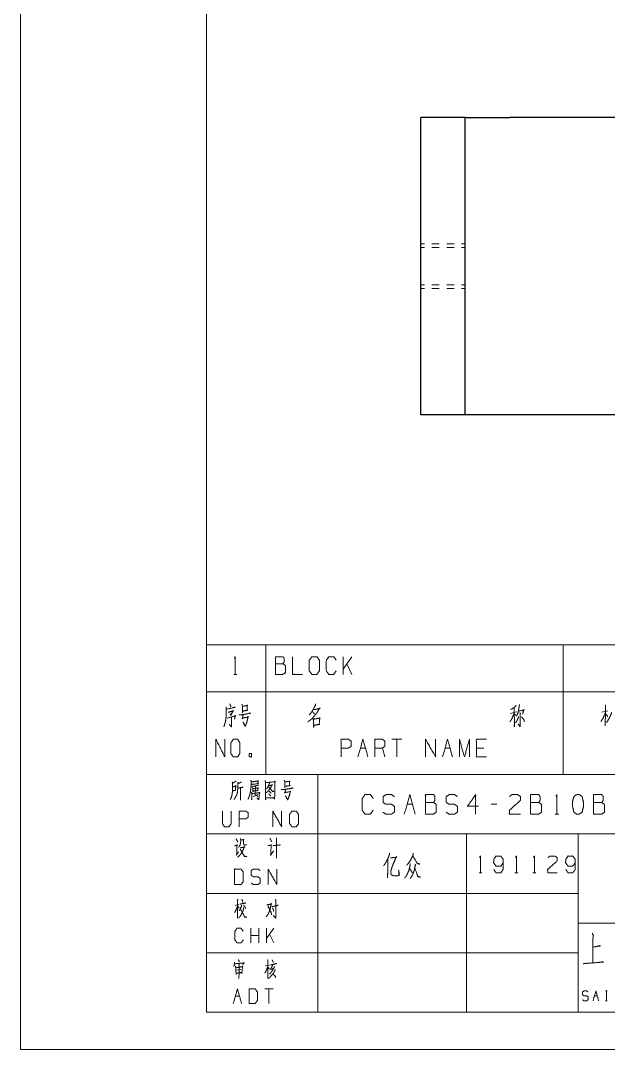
# Model space of a CAD drawing. Header units: millimetres. Extents: x 0 to 210, y 0 to 600.
# Drawn here: x 0 to 79.1, y 0 to 138.5 of the extents above; entities that cross this region are included whole.
import ezdxf

# ---------------------------------------------------------------- set-up
doc = ezdxf.new("R2010")
doc.units = ezdxf.units.MM
doc.layers.add('1', color=7, linetype='Continuous', true_color=0xffffff)

msp = doc.modelspace()

# ---------------------------------------------------------------- linework, layer by layer
at = {"layer": '1', "color": 132, "linetype": 'Continuous', "lineweight": 18}
for p, q in [((0, 297), (0, 0)), ((25, 292), (25, 5)), ((25, 37), (25, 5)), ((25, 37), (205, 37)), ((40, 37), (40, 5)), ((25, 29), (205, 29)), ((60, 29), (60, 5)), ((75, 29), (75, 5)), ((25, 21), (75, 21)), ((75, 17), (184, 17)), ((25, 13), (75, 13)), ((25, 5), (205, 5)), ((25, 5), (205, 5)), ((0, 0), (210, 0))]:
    msp.add_line(p, q, dxfattribs=at)
at = {"layer": '1', "color": 252, "linetype": 'Continuous', "lineweight": 25}
for p, q in [((59.83, 125.43), (53.83, 125.43)), ((53.83, 85.43), (53.83, 125.43)), ((59.83, 85.43), (59.83, 125.43)), ((109.83, 125.43), (65.83, 125.43)), ((59.83, 85.43), (53.83, 85.43)), ((109.83, 85.43), (65.83, 85.43))]:
    msp.add_line(p, q, dxfattribs=at)
at = {"layer": '1', "color": 43, "linetype": 'Continuous', "lineweight": 18}
for p, q in [((54.33, 108.43), (53.83, 108.43)), ((56.33, 108.43), (55.33, 108.43)), ((58.33, 108.43), (57.33, 108.43)), ((59.83, 108.43), (59.33, 108.43)), ((54.33, 107.93), (53.83, 107.93)), ((56.33, 107.93), (55.33, 107.93)), ((58.33, 107.93), (57.33, 107.93)), ((59.83, 107.93), (59.33, 107.93)), ((53.83, 102.93), (54.33, 102.93)), ((55.33, 102.93), (56.33, 102.93)), ((57.33, 102.93), (58.33, 102.93)), ((59.33, 102.93), (59.83, 102.93)), ((54.33, 102.43), (53.83, 102.43)), ((56.33, 102.43), (55.33, 102.43)), ((58.33, 102.43), (57.33, 102.43)), ((59.83, 102.43), (59.33, 102.43))]:
    msp.add_line(p, q, dxfattribs=at)
at = {"layer": '1', "color": 95, "linetype": 'Continuous', "lineweight": 18}
for p, q in [((25, 54.46), (33, 54.46)), ((25, 54.46), (25, 48.11)), ((33, 54.46), (33, 48.11)), ((33, 54.46), (73, 54.46)), ((73, 54.46), (73, 48.11)), ((73, 54.46), (103, 54.46)), ((44.57, 52.85), (43.41, 51.2)), ((43.41, 50.48), (43.41, 52.85)), ((44.57, 50.48), (43.9, 51.9)), ((28.67, 50.48), (29.09, 50.48)), ((25, 48.11), (33, 48.11)), ((25, 48.11), (25, 37)), ((33, 48.11), (33, 37)), ((33, 48.11), (73, 48.11)), ((73, 48.11), (73, 37)), ((73, 48.11), (103, 48.11)), ((65.91, 45.23), (66.73, 45.45)), ((78.21, 45.4), (79.01, 45.55)), ((51.28, 41.74), (49.94, 41.74)), ((50.61, 41.74), (50.61, 39.36)), ((45.72, 40.56), (46.39, 40.56)), ((49, 39.36), (48.67, 40.56)), ((57.1, 40.56), (57.77, 40.56)), ((62.33, 40.56), (61.32, 40.56)), ((25, 37), (33, 37)), ((33, 37), (73, 37)), ((73, 37), (103, 37)), ((31.58, 35.44), (31.57, 34.13)), ((31.29, 34.04), (31.83, 34.2)), ((51.99, 32.99), (52.73, 32.99)), ((64.05, 32.99), (63.31, 32.99)), ((71.93, 31.67), (72.4, 31.67)), ((61.67, 23.78), (62.07, 23.78)), ((66.51, 23.78), (66.91, 23.78)), ((68.93, 23.78), (69.33, 23.78)), ((29.41, 19.54), (28.85, 19.39)), ((29.22, 19.29), (29.42, 19.02)), ((30.96, 14.33), (30.96, 16.3)), ((32.07, 15.33), (30.96, 15.33)), ((32.07, 14.33), (32.07, 16.3)), ((34.05, 16.3), (33.08, 14.93)), ((33.08, 14.33), (33.08, 16.3)), ((34.05, 14.33), (33.49, 15.51)), ((33.49, 11.35), (32.92, 11.23)), ((29.11, 10.67), (29.64, 10.75)), ((33.28, 11.06), (33.47, 10.81)), ((28.89, 7.18), (29.45, 7.18)), ((33.97, 8.15), (32.86, 8.15)), ((33.41, 8.15), (33.41, 6.19)), ((77.2, 7.22), (77.57, 7.22)), ((78.7, 7.87), (78.89, 7.87)), ((78.8, 7.87), (78.8, 6.56)), ((78.7, 6.56), (78.89, 6.56))]:
    msp.add_line(p, q, dxfattribs=at)
at = {"layer": '1', "color": 252, "linetype": 'Continuous', "lineweight": 25}
for points, knots in [([(59.83, 125.43), (59.95, 125.43), (60.84, 125.43), (61.59, 125.43), (63.53, 125.43), (65.83, 125.43)], [0, 0, 0.019214, 0.168531, 0.292893, 0.617316, 1, 1]), ([(65.83, 85.43), (64.66, 85.43), (62.5, 85.43), (60.84, 85.43), (60.29, 85.43), (59.83, 85.43)], [0, 0, 0.195091, 0.555571, 0.831469, 0.92388, 1, 1])]:
    msp.add_open_spline(points, degree=1, knots=knots, dxfattribs=at)
at = {"layer": '1', "color": 95, "linetype": 'Continuous', "lineweight": 18}
for points, knots in [([(28.74, 52.65), (28.88, 52.85), (28.88, 50.48)], [0, 0, 0.093489, 1, 1]), ([(34.3, 51.9), (34.3, 52.85), (35.31, 52.85), (35.47, 52.63), (35.47, 52.15), (35.31, 51.9), (34.3, 51.9), (34.3, 50.48), (35.29, 50.48), (35.62, 50.7), (35.62, 51.68), (35.31, 51.9)], [0, 0, 0.115917, 0.238847, 0.272469, 0.330427, 0.366584, 0.489514, 0.663389, 0.784162, 0.833486, 0.952453, 1, 1]), ([(36.58, 52.85), (36.58, 50.48), (37.92, 50.48)], [0, 0, 0.638732, 1, 1]), ([(39.19, 50.48), (39.86, 50.48), (40.2, 50.95), (40.2, 52.38), (39.86, 52.85), (39.19, 52.85), (38.83, 52.38), (38.83, 50.95), (39.19, 50.48)], [0, 0, 0.102684, 0.19162, 0.409477, 0.498413, 0.601097, 0.69162, 0.909477, 1, 1]), ([(42.45, 50.95), (42.12, 50.48), (41.46, 50.48), (41.13, 50.95), (41.13, 52.38), (41.46, 52.85), (42.14, 52.85), (42.47, 52.38)], [0, 0, 0.114569, 0.243367, 0.357935, 0.638584, 0.753153, 0.885432, 1, 1]), ([(27.64, 46.1), (27.67, 45.8), (27.67, 45.4), (27.66, 45.05), (27.63, 44.58), (27.58, 44.23), (27.45, 43.73), (27.39, 43.53), (27.34, 43.4)], [0, 0, 0.110092, 0.256085, 0.383957, 0.5577, 0.686593, 0.874745, 0.95125, 1, 1]), ([(27.69, 45.8), (28.9, 46.05), (28.83, 46.08), (28.69, 46)], [0, 0, 0.844337, 0.890572, 1, 1]), ([(28.13, 46.5), (28.24, 46.3), (28.28, 46.2), (28.3, 46.1)], [0, 0, 0.518666, 0.769903, 1, 1]), ([(29.78, 46.47), (29.84, 46.18), (29.84, 45.3), (29.84, 45.53), (30.59, 45.65), (30.47, 45.65), (30.5, 46.28), (30.51, 46.38), (30.54, 46.3), (30.43, 46.28), (29.84, 46.18)], [0, 0, 0.080216, 0.309223, 0.368111, 0.567905, 0.600754, 0.764537, 0.79103, 0.812307, 0.841786, 1, 1]), ([(39.44, 45.75), (39.5, 45.73), (40.29, 45.9), (40.24, 45.95), (40.1, 45.7), (39.94, 45.43), (39.78, 45.2), (39.6, 44.98), (39.41, 44.75), (39.2, 44.52), (38.97, 44.33), (38.79, 44.2), (38.65, 44.08)], [0, 0, 0.017096, 0.254606, 0.275861, 0.359625, 0.452277, 0.532639, 0.616082, 0.702805, 0.792984, 0.881824, 0.944959, 1, 1]), ([(39.69, 46.53), (39.67, 46.35), (39.46, 45.95), (39.34, 45.7), (39.2, 45.48), (39.02, 45.23), (38.84, 45.05)], [0, 0, 0.101776, 0.363751, 0.525154, 0.678919, 0.856078, 1, 1]), ([(66.66, 46.33), (66.62, 46.22), (66.39, 46.03), (66.14, 45.85), (65.93, 45.75)], [0, 0, 0.111854, 0.433097, 0.752712, 1, 1]), ([(66.41, 45.95), (66.43, 43.98), (66.44, 43.42), (66.41, 43.53), (66.43, 43.75)], [0, 0, 0.691282, 0.883884, 0.921007, 1, 1]), ([(67.11, 46.43), (67.1, 46.3), (67.01, 45.78), (66.94, 45.43), (66.81, 45)], [0, 0, 0.086567, 0.451631, 0.696477, 1, 1]), ([(66.97, 45.53), (67.77, 45.7), (67.7, 45.73), (67.54, 45.18)], [0, 0, 0.557069, 0.608367, 1, 1]), ([(78.67, 46.4), (78.69, 46.28), (78.65, 43.55), (78.62, 43.7), (78.67, 44.18)], [0, 0, 0.03624, 0.818558, 0.862797, 1, 1]), ([(27.77, 44.58), (28.91, 44.9), (28.9, 44.98), (28.77, 44.45)], [0, 0, 0.658859, 0.701265, 1, 1]), ([(27.91, 45.37), (28.63, 45.58), (28.63, 45.62), (28.28, 45.02), (28.33, 44.93), (28.18, 45.15)], [0, 0, 0.399218, 0.42587, 0.794862, 0.853779, 1, 1]), ([(28.35, 44.73), (28.36, 43.8), (28.36, 43.53), (28.35, 43.4), (28.07, 43.75), (28.33, 43.45)], [0, 0, 0.42491, 0.551214, 0.609076, 0.815631, 1, 1]), ([(29.35, 45.02), (29.56, 45.02), (29.96, 45.08), (30.97, 45.25), (30.86, 45.28), (30.7, 45.23)], [0, 0, 0.106704, 0.321705, 0.854929, 0.913854, 1, 1]), ([(29.95, 45.08), (29.84, 44.48), (29.81, 44.58), (30.64, 44.73), (30.59, 44.83), (30.59, 44.73), (30.5, 44.3), (30.43, 44.03), (30.36, 43.8), (30.29, 43.63), (30.25, 43.5), (30.22, 43.48), (29.93, 44.05), (30.23, 43.53)], [0, 0, 0.140876, 0.165082, 0.360227, 0.385752, 0.408848, 0.509384, 0.574529, 0.629563, 0.6725, 0.703348, 0.712614, 0.860566, 1, 1]), ([(39.25, 45.48), (39.28, 45.45), (39.48, 45.23), (39.5, 45.1), (39.43, 45.28)], [0, 0, 0.066037, 0.519585, 0.712133, 1, 1]), ([(39.34, 44.58), (39.37, 44.5), (39.41, 43.88), (39.43, 43.8), (39.43, 43.35), (39.41, 43.55), (39.41, 43.63), (40.27, 43.75), (40.17, 43.75), (40.26, 44.68), (40.29, 44.63), (40.24, 44.6), (39.39, 44.45)], [0, 0, 0.018829, 0.160989, 0.178489, 0.280681, 0.326276, 0.343309, 0.542027, 0.566109, 0.777127, 0.791032, 0.804345, 1, 1]), ([(66.41, 45.33), (66.3, 45), (66.18, 44.73), (66.07, 44.45), (65.97, 44.3), (65.84, 44.1)], [0, 0, 0.25192, 0.474133, 0.691328, 0.8267, 1, 1]), ([(66.43, 45.15), (66.66, 44.95), (66.71, 44.85)], [0, 0, 0.729093, 1, 1]), ([(66.99, 44.83), (66.97, 44.7), (66.78, 44.25), (66.58, 43.95)], [0, 0, 0.129621, 0.632939, 1, 1]), ([(67.15, 45.35), (67.24, 45.23), (67.2, 45.25), (67.22, 43.92), (67.22, 43.6), (67.2, 43.42), (66.92, 43.83), (67.2, 43.48)], [0, 0, 0.051679, 0.066295, 0.513632, 0.623346, 0.682724, 0.848097, 1, 1]), ([(67.4, 44.75), (67.72, 44.35), (67.77, 44.15)], [0, 0, 0.711825, 1, 1]), ([(78.69, 45.33), (78.51, 44.95), (78.37, 44.6), (78.23, 44.38), (78.07, 44.13)], [0, 0, 0.306154, 0.584923, 0.78117, 1, 1]), ([(78.71, 45.18), (78.95, 44.88), (78.97, 44.77)], [0, 0, 0.792931, 1, 1]), ([(79.52, 45.35), (79.38, 45), (79.2, 44.6), (79.04, 44.33), (78.94, 44.13), (78.83, 44)], [0, 0, 0.247888, 0.535066, 0.743693, 0.892352, 1, 1]), ([(26.28, 39.36), (26.28, 41.74), (27.47, 39.36), (27.47, 41.74)], [0, 0, 0.32062, 0.67938, 1, 1]), ([(28.6, 39.36), (29.2, 39.36), (29.5, 39.84), (29.5, 41.26), (29.2, 41.74), (28.6, 41.74), (28.29, 41.26), (28.29, 39.84), (28.6, 39.36)], [0, 0, 0.094595, 0.183573, 0.409674, 0.498652, 0.593247, 0.683573, 0.909673, 1, 1]), ([(43.11, 39.36), (43.11, 41.74), (44.11, 41.74), (44.45, 41.51), (44.45, 40.79), (44.1, 40.56), (43.11, 40.56)], [0, 0, 0.401146, 0.571312, 0.639588, 0.762043, 0.832819, 1, 1]), ([(47.66, 39.36), (47.66, 41.74), (48.67, 41.74), (49, 41.51), (49, 40.79), (48.67, 40.56), (47.66, 40.56)], [0, 0, 0.400952, 0.571035, 0.639278, 0.761674, 0.829917, 1, 1]), ([(54.49, 39.36), (54.49, 41.74), (55.83, 39.36), (55.83, 41.74)], [0, 0, 0.317574, 0.682426, 1, 1]), ([(59.04, 39.36), (59.04, 41.74), (59.71, 39.36), (60.38, 41.74), (60.38, 39.36)], [0, 0, 0.245192, 0.5, 0.754808, 1, 1]), ([(62.66, 39.36), (61.32, 39.36), (61.32, 41.74), (62.66, 41.74)], [0, 0, 0.26539, 0.73461, 1, 1]), ([(30.77, 39.36), (31.07, 39.36), (31.07, 39.84), (30.77, 39.84), (30.77, 39.36)], [0, 0, 0.192791, 0.5, 0.692791, 1, 1]), ([(28.99, 36.12), (28.93, 36.08), (28.51, 35.79), (28.48, 35.97), (28.53, 35.79), (28.53, 35.21), (28.51, 34.86), (28.49, 34.62), (28.46, 34.38), (28.42, 34.15), (28.35, 33.93), (28.28, 33.78), (28.21, 33.65)], [0, 0, 0.024362, 0.186801, 0.243941, 0.302152, 0.485022, 0.597666, 0.675195, 0.753199, 0.825098, 0.898191, 0.953346, 1, 1]), ([(29.73, 36.03), (29.48, 35.86), (29.24, 35.79), (29.21, 35.97), (29.24, 35.7), (29.23, 35.44), (29.21, 35.15), (29.2, 34.91), (29.17, 34.68), (29.13, 34.44), (29.09, 34.27), (29.01, 34.13), (28.93, 33.98), (28.85, 33.85), (28.78, 33.74), (28.7, 33.65)], [0, 0, 0.09632, 0.172939, 0.229417, 0.313418, 0.396987, 0.487496, 0.564125, 0.634337, 0.711438, 0.768976, 0.817389, 0.871907, 0.920319, 0.962889, 1, 1]), ([(30.99, 36.23), (31.01, 36.03), (31.01, 35.68), (30.99, 35.35), (30.98, 35.13), (30.94, 34.84), (30.9, 34.6), (30.85, 34.33), (30.79, 34.13), (30.71, 33.93), (30.59, 33.69)], [0, 0, 0.076502, 0.212088, 0.33934, 0.424293, 0.535105, 0.630037, 0.733303, 0.813246, 0.895185, 1, 1]), ([(31.04, 36.01), (32.01, 36.12), (31.96, 36.16), (31.91, 35.77), (31.99, 35.77), (31.02, 35.66)], [0, 0, 0.391079, 0.416921, 0.577584, 0.60892, 1, 1]), ([(32.91, 36.19), (32.94, 35.9), (32.97, 33.62), (32.96, 33.87), (34.07, 33.87), (33.99, 33.89), (33.83, 33.87)], [0, 0, 0.069513, 0.617086, 0.67568, 0.942515, 0.962044, 1, 1]), ([(32.96, 35.9), (34.27, 36.03), (34.22, 36.1), (34.19, 35.9), (34.18, 33.91), (34.16, 33.69), (34.05, 33.87)], [0, 0, 0.328132, 0.348329, 0.398411, 0.893177, 0.948287, 1, 1]), ([(35.49, 36.25), (35.55, 35.99), (35.55, 35.21), (35.55, 35.41), (36.3, 35.52), (36.17, 35.52), (36.2, 36.08), (36.22, 36.16), (36.25, 36.1), (36.14, 36.08), (35.55, 35.99)], [0, 0, 0.076616, 0.29412, 0.35005, 0.563218, 0.598366, 0.753975, 0.779217, 0.799827, 0.831204, 1, 1]), ([(28.56, 34.8), (28.59, 34.82), (28.95, 34.88), (28.9, 34.86), (28.95, 35.55), (28.98, 35.46), (28.54, 35.35)], [0, 0, 0.022685, 0.239273, 0.269988, 0.676989, 0.73256, 1, 1]), ([(29.23, 35.17), (29.93, 35.3), (29.88, 35.33), (29.81, 35.28)], [0, 0, 0.834809, 0.895274, 1, 1]), ([(29.59, 35.21), (29.59, 33.58), (29.57, 33.69), (29.59, 33.87)], [0, 0, 0.849784, 0.907773, 1, 1]), ([(31.12, 34.44), (32.18, 34.55), (32.15, 34.62), (32.13, 34.51), (32.08, 34), (32.07, 33.8), (32.01, 33.58), (31.8, 33.87), (32.02, 33.65)], [0, 0, 0.374083, 0.399751, 0.438832, 0.617592, 0.687461, 0.767889, 0.891106, 1, 1]), ([(31.99, 35.57), (31.94, 35.52), (31.55, 35.46), (31.33, 35.41), (31.13, 35.37)], [0, 0, 0.072254, 0.516594, 0.766873, 1, 1]), ([(31.21, 35.26), (31.23, 35.1), (31.26, 34.66), (31.24, 34.77), (31.97, 34.84), (31.91, 34.84), (31.96, 35.24), (31.99, 35.17), (31.23, 35.1)], [0, 0, 0.056492, 0.217482, 0.258029, 0.525926, 0.548633, 0.694164, 0.720795, 1, 1]), ([(33.39, 35.55), (33.46, 35.52), (33.89, 35.59), (33.85, 35.66), (33.64, 35.24), (33.49, 35.02), (33.35, 34.84), (33.21, 34.68), (33.05, 34.57)], [0, 0, 0.033937, 0.260456, 0.302021, 0.540807, 0.679362, 0.795008, 0.902031, 1, 1]), ([(33.47, 35.88), (33.47, 35.77), (33.33, 35.44), (33.16, 35.17), (33.08, 35.06)], [0, 0, 0.119857, 0.510436, 0.853215, 1, 1]), ([(33.36, 35.3), (33.41, 35.3), (33.89, 34.73), (34.07, 34.73), (33.89, 34.77), (33.82, 34.82)], [0, 0, 0.037879, 0.645168, 0.784058, 0.927466, 1, 1]), ([(33.44, 34.75), (33.61, 34.6), (33.69, 34.49)], [0, 0, 0.630825, 1, 1]), ([(35.06, 34.97), (35.27, 34.97), (35.67, 35.02), (36.67, 35.17), (36.56, 35.19), (36.41, 35.15)], [0, 0, 0.107042, 0.322387, 0.855627, 0.91443, 1, 1]), ([(35.66, 35.02), (35.55, 34.49), (35.52, 34.57), (36.34, 34.71), (36.3, 34.8), (36.3, 34.71), (36.2, 34.33), (36.14, 34.09), (36.06, 33.89), (36, 33.74), (35.95, 33.62), (35.92, 33.6), (35.64, 34.11), (35.94, 33.65)], [0, 0, 0.136367, 0.159976, 0.371153, 0.396348, 0.418608, 0.516111, 0.579315, 0.633124, 0.675136, 0.70536, 0.714998, 0.861275, 1, 1]), ([(31.08, 34.62), (31.1, 34.42), (31.12, 33.91), (31.1, 33.58), (31.08, 33.67), (31.12, 33.89)], [0, 0, 0.147471, 0.523364, 0.768668, 0.835022, 1, 1]), ([(31.79, 34.33), (31.85, 34.15), (31.88, 34.02)], [0, 0, 0.579211, 1, 1]), ([(33.38, 34.38), (33.58, 34.22), (33.68, 34.11)], [0, 0, 0.637933, 1, 1]), ([(47.43, 32.19), (47.06, 31.67), (46.33, 31.67), (45.96, 32.19), (45.96, 33.77), (46.33, 34.29), (47.08, 34.29), (47.45, 33.77)], [0, 0, 0.114569, 0.243366, 0.357935, 0.638583, 0.753152, 0.885431, 1, 1]), ([(48.77, 31.92), (49.14, 31.67), (49.9, 31.67), (50.28, 31.94), (50.28, 32.72), (49.9, 32.99), (49.16, 32.99), (48.77, 33.24), (48.77, 34.04), (49.16, 34.29), (49.9, 34.29), (50.28, 34.04)], [0, 0, 0.068036, 0.184054, 0.254519, 0.372335, 0.442799, 0.555843, 0.62637, 0.748393, 0.81892, 0.931964, 1, 1]), ([(51.62, 31.67), (52.36, 34.29), (53.1, 31.67)], [0, 0, 0.5, 1, 1]), ([(54.45, 33.24), (54.45, 34.29), (55.56, 34.29), (55.74, 34.04), (55.74, 33.52), (55.56, 33.24), (54.45, 33.24), (54.45, 31.67), (55.54, 31.67), (55.91, 31.92), (55.91, 32.99), (55.56, 33.24)], [0, 0, 0.115917, 0.238847, 0.27247, 0.330428, 0.366584, 0.489514, 0.663389, 0.784163, 0.833486, 0.952453, 1, 1]), ([(57.26, 31.92), (57.63, 31.67), (58.39, 31.67), (58.76, 31.94), (58.76, 32.72), (58.39, 32.99), (57.65, 32.99), (57.26, 33.24), (57.26, 34.04), (57.65, 34.29), (58.39, 34.29), (58.76, 34.04)], [0, 0, 0.068035, 0.184055, 0.254519, 0.372335, 0.442799, 0.555844, 0.62637, 0.748394, 0.81892, 0.931965, 1, 1]), ([(61.59, 32.72), (60.11, 32.72), (61.22, 34.29), (61.22, 31.67)], [0, 0, 0.245869, 0.565295, 1, 1]), ([(65.76, 34.04), (66.12, 34.29), (66.88, 34.29), (67.25, 34.04), (67.25, 33.52), (65.75, 32.19), (65.76, 31.67), (67.25, 31.67)], [0, 0, 0.069693, 0.192977, 0.265274, 0.350227, 0.67474, 0.759752, 1, 1]), ([(68.59, 33.24), (68.59, 34.29), (69.71, 34.29), (69.88, 34.04), (69.88, 33.52), (69.71, 33.24), (68.59, 33.24), (68.59, 31.67), (69.69, 31.67), (70.06, 31.92), (70.06, 32.99), (69.71, 33.24)], [0, 0, 0.115917, 0.238847, 0.272469, 0.330428, 0.366584, 0.489514, 0.663389, 0.784162, 0.833486, 0.952453, 1, 1]), ([(72.01, 34.07), (72.16, 34.29), (72.16, 31.67)], [0, 0, 0.093489, 1, 1]), ([(75.17, 31.67), (75.54, 31.94), (75.73, 32.72), (75.73, 33.24), (75.54, 34.04), (75.17, 34.29), (74.8, 34.29), (74.43, 34.04), (74.23, 33.24), (74.25, 32.72), (74.43, 31.94), (74.8, 31.67), (75.17, 31.67)], [0, 0, 0.067526, 0.183972, 0.260584, 0.380943, 0.446142, 0.500306, 0.565504, 0.685864, 0.762529, 0.87831, 0.945836, 1, 1]), ([(77.08, 33.24), (77.08, 34.29), (78.19, 34.29), (78.37, 34.04), (78.37, 33.52), (78.19, 33.24), (77.08, 33.24), (77.08, 31.67), (78.17, 31.67), (78.54, 31.92), (78.54, 32.99), (78.19, 33.24)], [0, 0, 0.115917, 0.238847, 0.272469, 0.330428, 0.366584, 0.489514, 0.663389, 0.784162, 0.833486, 0.952453, 1, 1]), ([(27.15, 32.07), (27.15, 30.39), (27.43, 29.97), (28.02, 29.97), (28.34, 30.39), (28.34, 32.07)], [0, 0, 0.337151, 0.438598, 0.557781, 0.662849, 1, 1]), ([(29.41, 29.97), (29.41, 32.07), (30.3, 32.07), (30.6, 31.87), (30.6, 31.23), (30.29, 31.03), (29.41, 31.03)], [0, 0, 0.401146, 0.571312, 0.639588, 0.762043, 0.832819, 1, 1]), ([(33.94, 29.97), (33.94, 32.07), (35.12, 29.97), (35.12, 32.07)], [0, 0, 0.317574, 0.682426, 1, 1]), ([(36.5, 29.97), (37.09, 29.97), (37.39, 30.39), (37.39, 31.65), (37.09, 32.07), (36.5, 32.07), (36.19, 31.65), (36.19, 30.39), (36.5, 29.97)], [0, 0, 0.102684, 0.19162, 0.409478, 0.498413, 0.601097, 0.691619, 0.909477, 1, 1]), ([(28.99, 28.33), (29.18, 28.02), (29.21, 27.89)], [0, 0, 0.726446, 1, 1]), ([(29.6, 28.37), (29.62, 28.17), (29.62, 27.95), (29.58, 27.75), (29.54, 27.55), (29.47, 27.42), (29.41, 27.31), (29.33, 27.2)], [0, 0, 0.161539, 0.340476, 0.503497, 0.668951, 0.787641, 0.890429, 1, 1]), ([(29.63, 28.19), (30.05, 28.24), (30.02, 28.31), (29.97, 28.13), (29.97, 27.97), (29.97, 27.69), (29.99, 27.62), (30.02, 27.55), (30.08, 27.53), (30.16, 27.51), (30.27, 27.51), (30.33, 27.53), (30.38, 27.58)], [0, 0, 0.256865, 0.301249, 0.41201, 0.505691, 0.679668, 0.720916, 0.765302, 0.805444, 0.85461, 0.920841, 0.960986, 1, 1]), ([(33.53, 28.42), (33.72, 28.08), (33.75, 27.95)], [0, 0, 0.736536, 1, 1]), ([(34.42, 28.48), (34.44, 28.33), (34.44, 25.74), (34.42, 25.92), (34.44, 26.14)], [0, 0, 0.049514, 0.872927, 0.929447, 1, 1]), ([(28.76, 27.4), (29.18, 27.49), (29.12, 27.58), (29.1, 27.4), (29.08, 26.23), (29.01, 26.14), (29.33, 26.61)], [0, 0, 0.16742, 0.209471, 0.278411, 0.733408, 0.779232, 1, 1]), ([(29.54, 27.13), (30.15, 27.25), (30.1, 27.31), (29.96, 26.91), (29.88, 26.74), (29.8, 26.58), (29.68, 26.38), (29.54, 26.21), (29.4, 26.05), (29.29, 25.94), (29.19, 25.88)], [0, 0, 0.25494, 0.288366, 0.462054, 0.541624, 0.612967, 0.709672, 0.802667, 0.88873, 0.952732, 1, 1]), ([(29.52, 26.94), (29.55, 26.94), (30.13, 25.96), (30.43, 25.94), (30.13, 26.01), (30.05, 26.1)], [0, 0, 0.016601, 0.617584, 0.775731, 0.937327, 1, 1]), ([(33.3, 27.42), (33.74, 27.51), (33.7, 27.55), (33.67, 26.19), (33.61, 26.1), (34.03, 26.72)], [0, 0, 0.163599, 0.18344, 0.685806, 0.725488, 1, 1]), ([(33.94, 27.42), (34.95, 27.53), (34.89, 27.55), (34.77, 27.51)], [0, 0, 0.837054, 0.891368, 1, 1]), ([(49.63, 26.42), (49.61, 26.2), (49.48, 25.86), (49.3, 25.45), (49.28, 25.45), (49.13, 25.17), (48.99, 24.93), (48.85, 24.73)], [0, 0, 0.11751, 0.307435, 0.545841, 0.556186, 0.724285, 0.874565, 1, 1]), ([(52.83, 26.42), (52.81, 26.28), (52.75, 26.06), (52.44, 25.45), (52.17, 25.06), (52.03, 24.9), (51.92, 24.79)], [0, 0, 0.073379, 0.193644, 0.553113, 0.802258, 0.915276, 1, 1]), ([(49.4, 25.64), (49.42, 24.73), (49.38, 23.55), (49.38, 23.1), (49.36, 23.41), (49.4, 23.85)], [0, 0, 0.277105, 0.638293, 0.772616, 0.865154, 1, 1]), ([(49.77, 25.78), (50.59, 25.86), (50.55, 25.98), (50.3, 25.34), (50.08, 24.84), (49.95, 24.48), (49.85, 24.15), (49.79, 23.91), (49.81, 23.71), (49.87, 23.52), (49.98, 23.44), (50.18, 23.38), (50.45, 23.35), (50.71, 23.38), (50.84, 23.41), (50.96, 23.46), (50.86, 24.15), (50.92, 23.44)], [0, 0, 0.134868, 0.15404, 0.265966, 0.354574, 0.417434, 0.473965, 0.515749, 0.547543, 0.580595, 0.604074, 0.637277, 0.682233, 0.724012, 0.746828, 0.768021, 0.882118, 1, 1]), ([(52.42, 25.01), (52.42, 24.9), (52.33, 24.46), (52.23, 24.07), (52.09, 23.74), (51.99, 23.52), (51.88, 23.3), (51.76, 23.19), (51.66, 23.08)], [0, 0, 0.052099, 0.265525, 0.453598, 0.622668, 0.736588, 0.85453, 0.930471, 1, 1]), ([(53.09, 24.95), (53.11, 24.84), (53.01, 24.37), (52.95, 24.1), (52.79, 23.66), (52.72, 23.46), (52.6, 23.27), (52.42, 23.02)], [0, 0, 0.053891, 0.284253, 0.419875, 0.645018, 0.74518, 0.85377, 1, 1]), ([(52.75, 26.06), (53.4, 24.98), (53.71, 24.95), (53.4, 25.04), (53.3, 25.15)], [0, 0, 0.615439, 0.769224, 0.927707, 1, 1]), ([(61.73, 25.84), (61.87, 26.03), (61.87, 23.78)], [0, 0, 0.093489, 1, 1]), ([(63.65, 24.23), (63.95, 23.78), (64.61, 23.78), (64.92, 24.23), (64.92, 25.58), (64.61, 26.03), (63.95, 26.03), (63.65, 25.58), (63.64, 25.13), (63.95, 24.68), (64.61, 24.68), (64.92, 25.13)], [0, 0, 0.076856, 0.169525, 0.247728, 0.439296, 0.5175, 0.610168, 0.687024, 0.750925, 0.829128, 0.921797, 1, 1]), ([(66.58, 25.84), (66.71, 26.03), (66.71, 23.78)], [0, 0, 0.093489, 1, 1]), ([(69, 25.84), (69.13, 26.03), (69.13, 23.78)], [0, 0, 0.093489, 1, 1]), ([(70.92, 25.81), (71.22, 26.03), (71.87, 26.03), (72.19, 25.81), (72.19, 25.37), (70.9, 24.23), (70.92, 23.78), (72.19, 23.78)], [0, 0, 0.069692, 0.192978, 0.265274, 0.350227, 0.674741, 0.759752, 1, 1]), ([(73.34, 24.23), (73.64, 23.78), (74.29, 23.78), (74.61, 24.23), (74.61, 25.58), (74.29, 26.03), (73.64, 26.03), (73.34, 25.58), (73.32, 25.13), (73.64, 24.68), (74.29, 24.68), (74.61, 25.13)], [0, 0, 0.076856, 0.169525, 0.247728, 0.439296, 0.517499, 0.610168, 0.687024, 0.750925, 0.829128, 0.921797, 1, 1]), ([(28.77, 22.18), (29.65, 22.18), (29.96, 22.6), (29.96, 23.86), (29.65, 24.28), (28.77, 24.28), (28.77, 22.18)], [0, 0, 0.142135, 0.227161, 0.43179, 0.516816, 0.658951, 1, 1]), ([(31.02, 22.38), (31.32, 22.18), (31.93, 22.18), (32.22, 22.4), (32.22, 23.02), (31.93, 23.24), (31.33, 23.24), (31.02, 23.44), (31.02, 24.08), (31.33, 24.28), (31.93, 24.28), (32.22, 24.08)], [0, 0, 0.068036, 0.184055, 0.254519, 0.372335, 0.4428, 0.555843, 0.62637, 0.748394, 0.818921, 0.931964, 1, 1]), ([(33.3, 22.18), (33.3, 24.28), (34.48, 22.18), (34.48, 24.28)], [0, 0, 0.317574, 0.682426, 1, 1]), ([(52.33, 24.35), (52.56, 24.02), (52.64, 23.88), (52.66, 23.79)], [0, 0, 0.624765, 0.868972, 1, 1]), ([(53.05, 24.4), (53.44, 23.24), (53.81, 23.19), (53.46, 23.3), (53.38, 23.44)], [0, 0, 0.575676, 0.752095, 0.925379, 1, 1]), ([(29.2, 19.39), (29.12, 19.1), (29.01, 18.85), (28.91, 18.63), (28.79, 18.42)], [0, 0, 0.285938, 0.539663, 0.775434, 1, 1]), ([(29.16, 20.22), (29.23, 20.1), (29.2, 20.14), (29.2, 17.7), (29.17, 17.84), (29.2, 18.05)], [0, 0, 0.048142, 0.065074, 0.880813, 0.930182, 1, 1]), ([(29.73, 19.41), (29.72, 19.25), (29.57, 18.96), (29.47, 18.75), (29.41, 18.67)], [0, 0, 0.201933, 0.596285, 0.876828, 1, 1]), ([(29.54, 19.56), (30.29, 19.7), (30.23, 19.72), (30.16, 19.68)], [0, 0, 0.838753, 0.907253, 1, 1]), ([(29.76, 20.22), (29.85, 20.03), (29.88, 19.91), (29.88, 19.79)], [0, 0, 0.449923, 0.728678, 1, 1]), ([(30.01, 19.41), (30.18, 19.19), (30.23, 19.08), (30.29, 18.96)], [0, 0, 0.535198, 0.744447, 1, 1]), ([(33.13, 19.46), (33.77, 19.58), (33.73, 19.64), (33.68, 19.39), (33.62, 19.14), (33.56, 18.88), (33.45, 18.54), (33.32, 18.28), (33.3, 18.23), (33.18, 18.05), (33.04, 17.84)], [0, 0, 0.244424, 0.27277, 0.366787, 0.461904, 0.564546, 0.695473, 0.80714, 0.823505, 0.905515, 1, 1]), ([(33.8, 19.23), (33.84, 19.21), (34.69, 19.41), (34.63, 19.43), (34.57, 19.39)], [0, 0, 0.045964, 0.873306, 0.932105, 1, 1]), ([(34.3, 20.24), (34.33, 20.01), (34.33, 18.44), (34.34, 17.92), (34.33, 17.72), (34.31, 17.67), (33.99, 18.01), (34.31, 17.72)], [0, 0, 0.066217, 0.519981, 0.669306, 0.729161, 0.741826, 0.875055, 1, 1]), ([(29.99, 19.1), (30.01, 18.94), (29.92, 18.65), (29.83, 18.42), (29.73, 18.23), (29.56, 17.94), (29.45, 17.82), (29.32, 17.7)], [0, 0, 0.103477, 0.291956, 0.443856, 0.57619, 0.787107, 0.887317, 1, 1]), ([(29.6, 18.81), (29.64, 18.77), (30.16, 17.82), (30.43, 17.8), (30.17, 17.86), (30.1, 17.94)], [0, 0, 0.033496, 0.63366, 0.788434, 0.938664, 1, 1]), ([(33.27, 19.31), (33.67, 18.5), (33.74, 18.28), (33.75, 18.13)], [0, 0, 0.700219, 0.886542, 1, 1]), ([(33.9, 19.04), (34.03, 18.73), (34.05, 18.59)], [0, 0, 0.698421, 1, 1]), ([(29.94, 14.73), (29.66, 14.33), (29.12, 14.33), (28.84, 14.73), (28.84, 15.91), (29.12, 16.3), (29.67, 16.3), (29.95, 15.91)], [0, 0, 0.114569, 0.243367, 0.357935, 0.638584, 0.753152, 0.885431, 1, 1]), ([(76.92, 15.64), (77.07, 15.29), (77.02, 15.39), (76.99, 14.67), (76.99, 12.63), (76.97, 11.67)], [0, 0, 0.088892, 0.116032, 0.287979, 0.770794, 1, 1]), ([(77.02, 13.77), (77.99, 13.94), (77.92, 13.98), (77.75, 13.91)], [0, 0, 0.788942, 0.853363, 1, 1]), ([(28.78, 11.75), (28.78, 11.56), (28.72, 11.27), (28.69, 11.17)], [0, 0, 0.316024, 0.817547, 1, 1]), ([(28.78, 11.52), (30.09, 11.64), (30.06, 11.7), (29.89, 11.37)], [0, 0, 0.748922, 0.787785, 1, 1]), ([(28.91, 11.19), (28.94, 11), (29, 10.09), (28.98, 10.26), (29.71, 10.34), (29.63, 10.36), (29.46, 10.32)], [0, 0, 0.083432, 0.487207, 0.560755, 0.88655, 0.926462, 1, 1]), ([(29.71, 10.34), (29.77, 10.23), (29.86, 11.23), (29.89, 11.15), (28.97, 11)], [0, 0, 0.055629, 0.522279, 0.563365, 1, 1]), ([(29.3, 12.1), (29.39, 11.89), (29.42, 11.75)], [0, 0, 0.603342, 1, 1]), ([(29.36, 11.46), (29.39, 11.41), (29.38, 9.53), (29.35, 9.72), (29.38, 9.94)], [0, 0, 0.021551, 0.822258, 0.902418, 1, 1]), ([(33.28, 11.21), (33.15, 10.88), (33.05, 10.63), (32.96, 10.44), (32.84, 10.26)], [0, 0, 0.339095, 0.594724, 0.790666, 1, 1]), ([(33.22, 12.08), (33.28, 11.97), (33.27, 11.99), (33.27, 9.55), (33.25, 9.74), (33.27, 9.94)], [0, 0, 0.039885, 0.048389, 0.86771, 0.930393, 1, 1]), ([(34.15, 11.17), (34.13, 11.06), (33.96, 10.75), (33.94, 10.73), (33.81, 10.52), (33.66, 10.32), (33.5, 10.13)], [0, 0, 0.084867, 0.37449, 0.395072, 0.594273, 0.800096, 1, 1]), ([(33.6, 11.37), (34.42, 11.54), (34.37, 11.56), (34.25, 11.5)], [0, 0, 0.811184, 0.871424, 1, 1]), ([(33.9, 11.39), (33.88, 11.27), (33.63, 10.77), (33.6, 10.75), (34.06, 10.9)], [0, 0, 0.104847, 0.570661, 0.600717, 1, 1]), ([(33.85, 12.04), (33.96, 11.83), (33.97, 11.75), (33.96, 11.68)], [0, 0, 0.609648, 0.831593, 1, 1]), ([(75.68, 11.53), (76.26, 11.6), (77.68, 11.7), (78.43, 11.77), (78.36, 11.81), (78.09, 11.74)], [0, 0, 0.188616, 0.64251, 0.885467, 0.911353, 1, 1]), ([(34.25, 10.75), (34.2, 10.61), (34.03, 10.28), (33.85, 10.07), (33.66, 9.84), (33.5, 9.68), (33.37, 9.55)], [0, 0, 0.100504, 0.349354, 0.529552, 0.726518, 0.879827, 1, 1]), ([(33.97, 10.19), (34.26, 9.84), (34.32, 9.68), (34.23, 9.88)], [0, 0, 0.533338, 0.737997, 1, 1]), ([(30.74, 6.19), (31.56, 6.19), (31.85, 6.58), (31.85, 7.76), (31.56, 8.15), (30.74, 8.15), (30.74, 6.19)], [0, 0, 0.142135, 0.227161, 0.43179, 0.516816, 0.658951, 1, 1]), ([(75.59, 6.69), (75.78, 6.56), (76.16, 6.56), (76.34, 6.7), (76.34, 7.09), (76.16, 7.22), (75.79, 7.22), (75.59, 7.35), (75.59, 7.75), (75.79, 7.87), (76.16, 7.87), (76.34, 7.75)], [0, 0, 0.068036, 0.184054, 0.254519, 0.372335, 0.4428, 0.555843, 0.62637, 0.748393, 0.818921, 0.931964, 1, 1])]:
    msp.add_open_spline(points, degree=1, knots=knots, dxfattribs=at)
for points in [[(45.38, 39.36), (46.05, 41.74), (46.73, 39.36)], [(56.76, 39.36), (57.44, 41.74), (58.11, 39.36)], [(28.62, 6.19), (29.17, 8.15), (29.73, 6.19)], [(77.02, 6.56), (77.39, 7.87), (77.76, 6.56)]]:
    msp.add_open_spline(points, degree=1, dxfattribs=at)

doc.saveas('drawing.dxf')
